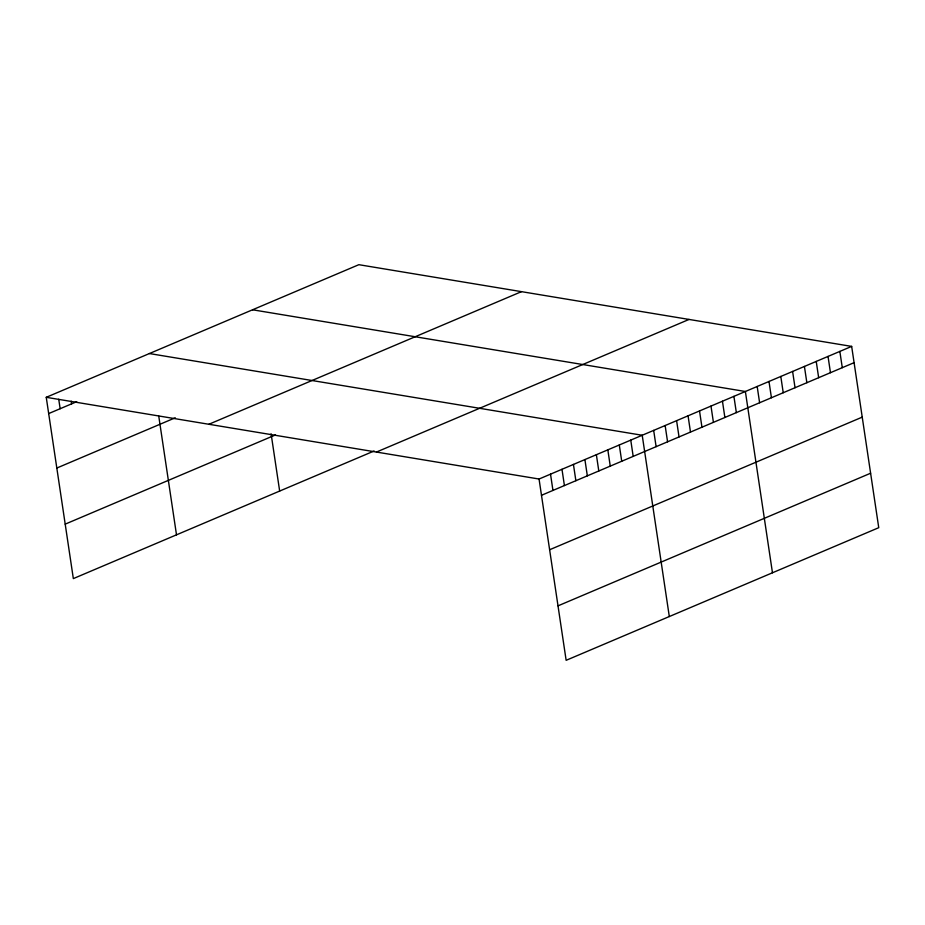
<?xml version="1.0" encoding="UTF-8"?>
<svg xmlns="http://www.w3.org/2000/svg" width="925" height="925" viewBox="0 0 925 925"><rect width="100%" height="100%" fill="white"/><g stroke="black" fill="none" stroke-linecap="round" stroke-linejoin="round"><path stroke-width="1.39" d="M46.25 397.311L358.854 264.689L851.659 346.401L878.75 527.689L566.146 660.311L539.055 479.023L46.25 397.311L73.341 578.599L374.128 450.984M48.678 413.579L76.706 401.693M56.818 468.038L175.264 417.788M208.877 424.274L521.48 291.653M65.201 524.14L275.453 434.947M376.429 452.059L689.032 319.437M539.055 479.023L851.659 346.401M541.495 495.291L854.087 362.669M549.623 549.751L862.227 417.129M558.018 605.852L870.61 473.23M252.56 309.783L745.377 391.495L772.468 572.783M149.411 353.547L642.216 435.259L669.307 616.547M839.842 351.408L842.282 367.676M828.037 356.414L830.465 372.694M816.232 361.432L818.66 377.701M804.415 366.439L806.854 382.707M792.609 371.445L795.038 387.725M780.804 376.463L783.232 392.732M768.987 381.47L771.427 397.738M757.182 386.477L759.61 402.757M733.907 396.351L736.346 412.631M722.448 401.219L724.876 417.487M710.99 406.075L713.418 422.355M699.52 410.943L701.959 427.211M688.061 415.811L690.489 432.079M676.603 420.667L679.031 436.935M665.144 425.535L667.572 441.803M653.674 430.391L656.114 446.671M630.757 440.115L633.186 456.395M619.288 444.983L621.727 461.251M607.829 449.851L610.257 466.119M596.371 454.707L598.799 470.975M584.901 459.575L587.34 475.843M573.442 464.431L575.87 480.711M561.984 469.299L564.412 485.567M550.525 474.155L552.953 490.435M271.106 433.813L279.662 491.071M158.753 416.111L176.502 534.835M71.202 401.149L71.607 403.855M58.726 399.23L60.148 408.723"/></g></svg>
